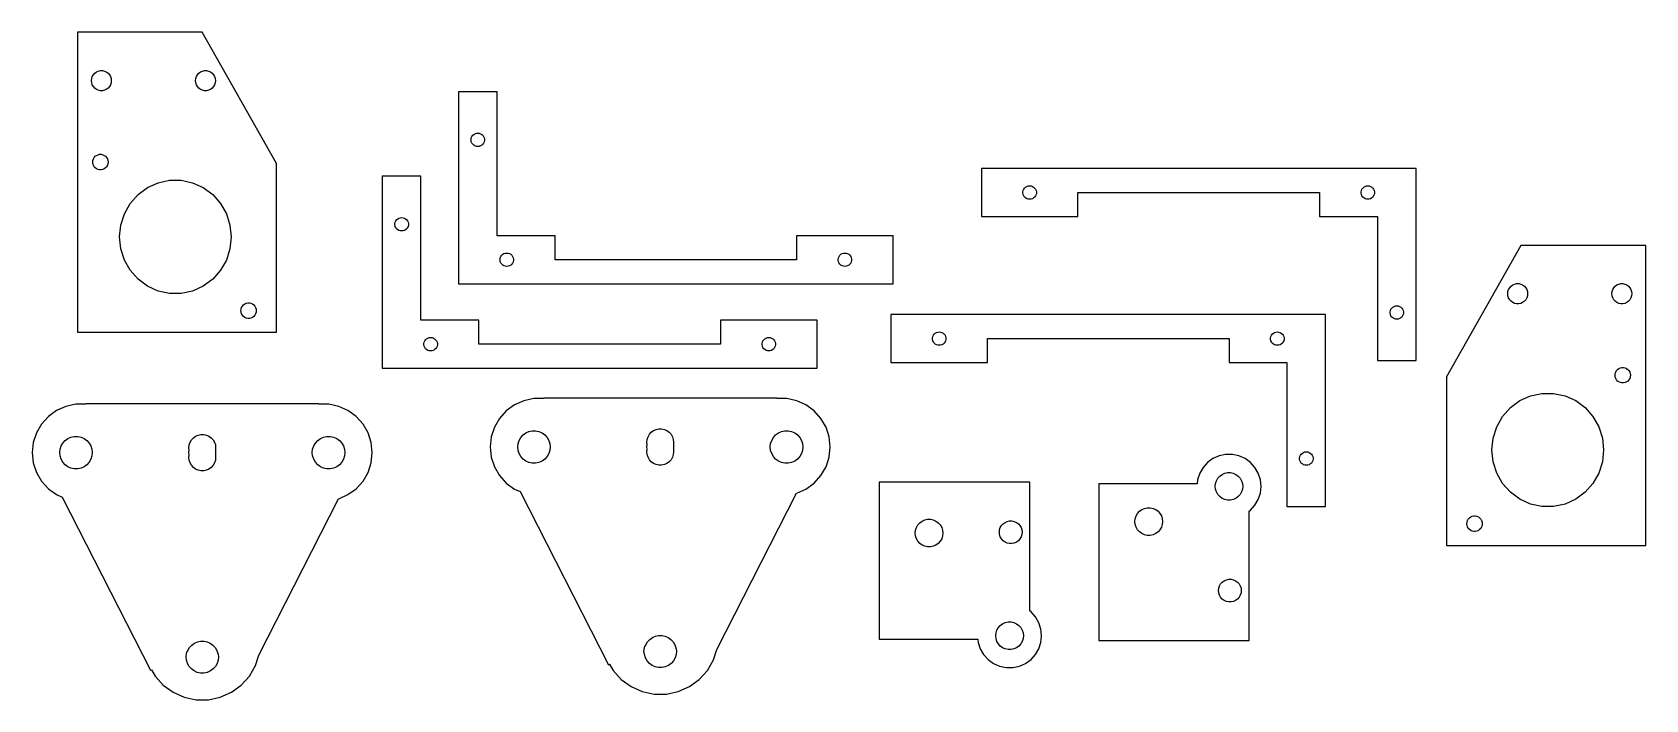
# Model space of a CAD drawing. Extents: x 0 to 1200, y 0 to 370.
# Drawn here: x 422 to 754.2, y 211.8 to 349.2 of the extents above; entities that cross this region are included whole.
import ezdxf

# ---------------------------------------------------------------- set-up
doc = ezdxf.new("R2010")
doc.units = 0
doc.layers.add('Layer_1', color=7, linetype='CONTINUOUS')

msp = doc.modelspace()

# ---------------------------------------------------------------- linework, layer by layer
at = {"layer": 'Layer_1', "color": 7}
for points in [[(472.29694, 322.201549), (456.985793, 349.23755), (431.295969, 349.23755), (431.295969, 287.481578), (472.29694, 287.481578), (472.29694, 322.201549)], [(436.014892, 337.214963), (435.597326, 337.30522), (435.207225, 337.481795), (434.861811, 337.73775), (434.576167, 338.061156), (434.362622, 338.438134), (434.230727, 338.852802), (434.186065, 339.285335), (434.230727, 339.717866), (434.362622, 340.132544), (434.576167, 340.509523), (434.861811, 340.832928), (435.207225, 341.088873), (435.597326, 341.265458), (436.014892, 341.355716), (436.441929, 341.355716), (436.859495, 341.265458), (437.24957, 341.088873), (437.59501, 340.832928), (437.880654, 340.509523), (438.094173, 340.132544), (438.226094, 339.717866), (438.270756, 339.285335), (438.226094, 338.852802), (438.094173, 338.438134), (437.880654, 338.061156), (437.59501, 337.73775), (437.24957, 337.481795), (436.859495, 337.30522), (436.441929, 337.214963), (436.014892, 337.214963)], [(457.440215, 337.214963), (457.02265, 337.30522), (456.632548, 337.481795), (456.287135, 337.73775), (456.001464, 338.061156), (455.787945, 338.438134), (455.65605, 338.852802), (455.611389, 339.285335), (455.65605, 339.717866), (455.787945, 340.132544), (456.001464, 340.509523), (456.287135, 340.832928), (456.632548, 341.088873), (457.02265, 341.265458), (457.440215, 341.355716), (457.867253, 341.355716), (458.284818, 341.265458), (458.674893, 341.088873), (459.020333, 340.832928), (459.305977, 340.509523), (459.519496, 340.132544), (459.651417, 339.717866), (459.696079, 339.285335), (459.651417, 338.852802), (459.519496, 338.438134), (459.305977, 338.061156), (459.020333, 337.73775), (458.674893, 337.481795), (458.284818, 337.30522), (457.867253, 337.214963), (457.440215, 337.214963)], [(579.349896, 307.348005), (579.349896, 302.409927), (529.62519, 302.409927), (529.62519, 307.348005), (517.691264, 307.348005), (517.691264, 336.976364), (509.735296, 336.976364), (509.735296, 297.471876), (599.23979, 297.471876), (599.23979, 307.348005), (579.349896, 307.348005)], [(515.097607, 326.955747), (515.036964, 326.672986), (514.918616, 326.408906), (514.747563, 326.175041), (514.531742, 325.981657), (514.279145, 325.837088), (514.002681, 325.747791), (513.71328, 325.717576), (513.423879, 325.747791), (513.147416, 325.837088), (512.894818, 325.981657), (512.679024, 326.175041), (512.507944, 326.408906), (512.389623, 326.672986), (512.328954, 326.955747), (512.328954, 327.244725), (512.389623, 327.527485), (512.507944, 327.791565), (512.679024, 328.025431), (512.894818, 328.218815), (513.147416, 328.363383), (513.423879, 328.45268), (513.71328, 328.482895), (514.002681, 328.45268), (514.279145, 328.363383), (514.531742, 328.218815), (514.747563, 328.025431), (514.918616, 327.791565), (515.036964, 327.527485), (515.097607, 327.244725), (515.097607, 326.955747)], [(435.870615, 320.908824), (435.547532, 320.978891), (435.245775, 321.115795), (434.978598, 321.313708), (434.757565, 321.563999), (434.59236, 321.855556), (434.490283, 322.175792), (434.455808, 322.51071), (434.490283, 322.845619), (434.59236, 323.165855), (434.757565, 323.457415), (434.978598, 323.707703), (435.245775, 323.905617), (435.547532, 324.042523), (435.870615, 324.112587), (436.200841, 324.112587), (436.52395, 324.042523), (436.825681, 323.905617), (437.092857, 323.707703), (437.31389, 323.457415), (437.479096, 323.165855), (437.581172, 322.845619), (437.615647, 322.51071), (437.581172, 322.175792), (437.479096, 321.855556), (437.31389, 321.563999), (437.092857, 321.313708), (436.825681, 321.115795), (436.52395, 320.978891), (436.200841, 320.908824), (435.870615, 320.908824)], [(563.68524, 289.964478), (563.68524, 285.0264), (513.960533, 285.0264), (513.960533, 289.964478), (502.026608, 289.964478), (502.026608, 319.592837), (494.07064, 319.592837), (494.07064, 280.088349), (583.575134, 280.088349), (583.575134, 289.964478), (563.68524, 289.964478)], [(637.280179, 311.304208), (637.280179, 316.242286), (687.004886, 316.242286), (687.004886, 311.304208), (698.938811, 311.304208), (698.938811, 281.675849), (706.894779, 281.675849), (706.894779, 321.180337), (617.390286, 321.180337), (617.390286, 311.304208), (637.280179, 311.304208)], [(450.260799, 295.468234), (447.909976, 295.977647), (445.714385, 296.974256), (443.770041, 298.414412), (442.161877, 300.235203), (440.960166, 302.357088), (440.217534, 304.687305), (439.966285, 307.124067), (440.217534, 309.560821), (440.960166, 311.891036), (442.161877, 314.012923), (443.770041, 315.833724), (445.714385, 317.273867), (447.909976, 318.270479), (450.260799, 318.779891), (452.664169, 318.779891), (455.014991, 318.270479), (457.210583, 317.273867), (459.1549, 315.833724), (460.763091, 314.012923), (461.964775, 311.891036), (462.707408, 309.560821), (462.958683, 307.124067), (462.707408, 304.687305), (461.964775, 302.357088), (460.763091, 300.235203), (459.1549, 298.414412), (457.210583, 296.974256), (455.014991, 295.977647), (452.664169, 295.468234), (450.260799, 295.468234)], [(625.950589, 316.386775), (626.011072, 316.669509), (626.129526, 316.933616), (626.300579, 317.167481), (626.516876, 317.360838), (626.768971, 317.505433), (627.045752, 317.594704), (627.335259, 317.624946), (627.62474, 317.594704), (627.90152, 317.505433), (628.153615, 317.360838), (628.369912, 317.167481), (628.540965, 316.933616), (628.659419, 316.669509), (628.719876, 316.386775), (628.719876, 316.097797), (628.659419, 315.815037), (628.540965, 315.550956), (628.369912, 315.317091), (628.153615, 315.123707), (627.90152, 314.979112), (627.62474, 314.889842), (627.335259, 314.859626), (627.045752, 314.889842), (626.768971, 314.979112), (626.516876, 315.123707), (626.300579, 315.317091), (626.129526, 315.550956), (626.011072, 315.815037), (625.950589, 316.097797), (625.950589, 316.386775)], [(695.56548, 316.386775), (695.626149, 316.669509), (695.744497, 316.933616), (695.91555, 317.167481), (696.131344, 317.360838), (696.383968, 317.505433), (696.660431, 317.594704), (696.949833, 317.624946), (697.239234, 317.594704), (697.515697, 317.505433), (697.768295, 317.360838), (697.984089, 317.167481), (698.155142, 316.933616), (698.27349, 316.669509), (698.334159, 316.386775), (698.334159, 316.097797), (698.27349, 315.815037), (698.155142, 315.550956), (697.984089, 315.317091), (697.768295, 315.123707), (697.515697, 314.979112), (697.239234, 314.889842), (696.949833, 314.859626), (696.660431, 314.889842), (696.383968, 314.979112), (696.131344, 315.123707), (695.91555, 315.317091), (695.744497, 315.550956), (695.626149, 315.815037), (695.56548, 316.097797), (695.56548, 316.386775)], [(499.43295, 309.572219), (499.372308, 309.289459), (499.25396, 309.025379), (499.082907, 308.791513), (498.867086, 308.598129), (498.614488, 308.453561), (498.338025, 308.364264), (498.048624, 308.334049), (497.759223, 308.364264), (497.48276, 308.453561), (497.230162, 308.598129), (497.014368, 308.791513), (496.843288, 309.025379), (496.724966, 309.289459), (496.664297, 309.572219), (496.664297, 309.861197), (496.724966, 310.143958), (496.843288, 310.408038), (497.014368, 310.641903), (497.230162, 310.835287), (497.48276, 310.979856), (497.759223, 311.069153), (498.048624, 311.099368), (498.338025, 311.069153), (498.614488, 310.979856), (498.867086, 310.835287), (499.082907, 310.641903), (499.25396, 310.408038), (499.372308, 310.143958), (499.43295, 309.861197), (499.43295, 309.572219)], [(521.064569, 302.265439), (521.003927, 301.982705), (520.885579, 301.718598), (520.714526, 301.484732), (520.498731, 301.291375), (520.246107, 301.14678), (519.969644, 301.05751), (519.680243, 301.027268), (519.390842, 301.05751), (519.114379, 301.14678), (518.861781, 301.291375), (518.645987, 301.484732), (518.474934, 301.718598), (518.356585, 301.982705), (518.295916, 302.265439), (518.295916, 302.554416), (518.356585, 302.837177), (518.474934, 303.101257), (518.645987, 303.335122), (518.861781, 303.528506), (519.114379, 303.673101), (519.390842, 303.762372), (519.680243, 303.792587), (519.969644, 303.762372), (520.246107, 303.673101), (520.498731, 303.528506), (520.714526, 303.335122), (520.885579, 303.101257), (521.003927, 302.837177), (521.064569, 302.554416), (521.064569, 302.265439)], [(590.679487, 302.265439), (590.619003, 301.982705), (590.500549, 301.718598), (590.329496, 301.484732), (590.113199, 301.291375), (589.861078, 301.14678), (589.584324, 301.05751), (589.294817, 301.027268), (589.005336, 301.05751), (588.728555, 301.14678), (588.47646, 301.291375), (588.260164, 301.484732), (588.08911, 301.718598), (587.970656, 301.982705), (587.910199, 302.265439), (587.910199, 302.554416), (587.970656, 302.837177), (588.08911, 303.101257), (588.260164, 303.335122), (588.47646, 303.528506), (588.728555, 303.673101), (589.005336, 303.762372), (589.294817, 303.792587), (589.584324, 303.762372), (589.861078, 303.673101), (590.113199, 303.528506), (590.329496, 303.335122), (590.500549, 303.101257), (590.619003, 302.837177), (590.679487, 302.554416), (590.679487, 302.265439)], [(754.172646, 305.37055), (728.482821, 305.37055), (713.171675, 278.334466), (713.171675, 243.614378), (754.172646, 243.614378), (754.172646, 305.37055)], [(727.601389, 293.34793), (727.183744, 293.438184), (726.793695, 293.61477), (726.448281, 293.870715), (726.162584, 294.19412), (725.949092, 294.571096), (725.817144, 294.985767), (725.772483, 295.418308), (725.817144, 295.850838), (725.949092, 296.265517), (726.162584, 296.642495), (726.448281, 296.965898), (726.793695, 297.221853), (727.183744, 297.398439), (727.601389, 297.488696), (728.028347, 297.488696), (728.445991, 297.398439), (728.83604, 297.221853), (729.181454, 296.965898), (729.467151, 296.642495), (729.680643, 296.265517), (729.812591, 295.850838), (729.857252, 295.418308), (729.812591, 294.985767), (729.680643, 294.571096), (729.467151, 294.19412), (729.181454, 293.870715), (728.83604, 293.61477), (728.445991, 293.438184), (728.028347, 293.34793), (727.601389, 293.34793)], [(749.026659, 293.34793), (748.60912, 293.438184), (748.219018, 293.61477), (747.873605, 293.870715), (747.587934, 294.19412), (747.374415, 294.571096), (747.242521, 294.985767), (747.197859, 295.418308), (747.242521, 295.850838), (747.374415, 296.265517), (747.587934, 296.642495), (747.873605, 296.965898), (748.219018, 297.221853), (748.60912, 297.398439), (749.026659, 297.488696), (749.453723, 297.488696), (749.871262, 297.398439), (750.261364, 297.221853), (750.606804, 296.965898), (750.892448, 296.642495), (751.105966, 296.265517), (751.237861, 295.850838), (751.282523, 295.418308), (751.237861, 294.985767), (751.105966, 294.571096), (750.892448, 294.19412), (750.606804, 293.870715), (750.261364, 293.61477), (749.871262, 293.438184), (749.453723, 293.34793), (749.026659, 293.34793)], [(466.377311, 290.332024), (466.054202, 290.402088), (465.752445, 290.538991), (465.485268, 290.736908), (465.264235, 290.987196), (465.09903, 291.278766), (464.99698, 291.598992), (464.962478, 291.933909), (464.99698, 292.268819), (465.09903, 292.589052), (465.264235, 292.880612), (465.485268, 293.130911), (465.752445, 293.328816), (466.054202, 293.46572), (466.377311, 293.535787), (466.707511, 293.535787), (467.03062, 293.46572), (467.332378, 293.328816), (467.599554, 293.130911), (467.820587, 292.880612), (467.985792, 292.589052), (468.087842, 292.268819), (468.122344, 291.933909), (468.087842, 291.598992), (467.985792, 291.278766), (467.820587, 290.987196), (467.599554, 290.736908), (467.332378, 290.538991), (467.03062, 290.402088), (466.707511, 290.332024), (466.377311, 290.332024)], [(701.532469, 291.696467), (701.593111, 291.979227), (701.71146, 292.243308), (701.882513, 292.477173), (702.098307, 292.670557), (702.350931, 292.815125), (702.627394, 292.904422), (702.916795, 292.934637), (703.206197, 292.904422), (703.48266, 292.815125), (703.735257, 292.670557), (703.951052, 292.477173), (704.122131, 292.243308), (704.240453, 291.979227), (704.301122, 291.696467), (704.301122, 291.407489), (704.240453, 291.124729), (704.122131, 290.860648), (703.951052, 290.626783), (703.735257, 290.433399), (703.48266, 290.288831), (703.206197, 290.199534), (702.916795, 290.169318), (702.627394, 290.199534), (702.350931, 290.288831), (702.098307, 290.433399), (701.882513, 290.626783), (701.71146, 290.860648), (701.593111, 291.124729), (701.532469, 291.407489), (701.532469, 291.696467)], [(618.66018, 281.240112), (618.66018, 286.178171), (668.384887, 286.178171), (668.384887, 281.240112), (680.318812, 281.240112), (680.318812, 251.611756), (688.27478, 251.611756), (688.27478, 291.116233), (598.770313, 291.116233), (598.770313, 281.240112), (618.66018, 281.240112)], [(505.39994, 284.881911), (505.339271, 284.599178), (505.220923, 284.335071), (505.049869, 284.101205), (504.834075, 283.907848), (504.581451, 283.763253), (504.304988, 283.673983), (504.015587, 283.643741), (503.726185, 283.673983), (503.449722, 283.763253), (503.197125, 283.907848), (502.98133, 284.101205), (502.810277, 284.335071), (502.691929, 284.599178), (502.63126, 284.881911), (502.63126, 285.170889), (502.691929, 285.453649), (502.810277, 285.71773), (502.98133, 285.951595), (503.197125, 286.144979), (503.449722, 286.289574), (503.726185, 286.378844), (504.015587, 286.40906), (504.304988, 286.378844), (504.581451, 286.289574), (504.834075, 286.144979), (505.049869, 285.951595), (505.220923, 285.71773), (505.339271, 285.453649), (505.39994, 285.170889), (505.39994, 284.881911)], [(575.014831, 284.881911), (574.954347, 284.599178), (574.835893, 284.335071), (574.66484, 284.101205), (574.448543, 283.907848), (574.196422, 283.763253), (573.919668, 283.673983), (573.63016, 283.643741), (573.34068, 283.673983), (573.063899, 283.763253), (572.811804, 283.907848), (572.595507, 284.101205), (572.424454, 284.335071), (572.306, 284.599178), (572.245543, 284.881911), (572.245543, 285.170889), (572.306, 285.453649), (572.424454, 285.71773), (572.595507, 285.951595), (572.811804, 286.144979), (573.063899, 286.289574), (573.34068, 286.378844), (573.63016, 286.40906), (573.919668, 286.378844), (574.196422, 286.289574), (574.448543, 286.144979), (574.66484, 285.951595), (574.835893, 285.71773), (574.954347, 285.453649), (575.014831, 285.170889), (575.014831, 284.881911)], [(607.330616, 286.32266), (607.3911, 286.605412), (607.509527, 286.869501), (607.68058, 287.103366), (607.896877, 287.296742), (608.148999, 287.441329), (608.425753, 287.530607), (608.71526, 287.560831), (609.004767, 287.530607), (609.281521, 287.441329), (609.533616, 287.296742), (609.749939, 287.103366), (609.920992, 286.869501), (610.03942, 286.605412), (610.099877, 286.32266), (610.099877, 286.033685), (610.03942, 285.750933), (609.920992, 285.486844), (609.749939, 285.252979), (609.533616, 285.059603), (609.281521, 284.915019), (609.004767, 284.825735), (608.71526, 284.795517), (608.425753, 284.825735), (608.148999, 284.915019), (607.896877, 285.059603), (607.68058, 285.252979), (607.509527, 285.486844), (607.3911, 285.750933), (607.330616, 286.033685), (607.330616, 286.32266)], [(676.945507, 286.32266), (677.006176, 286.605412), (677.124498, 286.869501), (677.295551, 287.103366), (677.511371, 287.296742), (677.763969, 287.441329), (678.040432, 287.530607), (678.329834, 287.560831), (678.619235, 287.530607), (678.895698, 287.441329), (679.148296, 287.296742), (679.364116, 287.103366), (679.535169, 286.869501), (679.653491, 286.605412), (679.71416, 286.32266), (679.71416, 286.033685), (679.653491, 285.750933), (679.535169, 285.486844), (679.364116, 285.252979), (679.148296, 285.059603), (678.895698, 284.915019), (678.619235, 284.825735), (678.329834, 284.795517), (678.040432, 284.825735), (677.763969, 284.915019), (677.511371, 285.059603), (677.295551, 285.252979), (677.124498, 285.486844), (677.006176, 285.750933), (676.945507, 286.033685), (676.945507, 286.32266)], [(749.267747, 277.04173), (748.944665, 277.111797), (748.642907, 277.248701), (748.375731, 277.446614), (748.154698, 277.696905), (747.989492, 277.988473), (747.887416, 278.308709), (747.852941, 278.643626), (747.887416, 278.978533), (747.989492, 279.298769), (748.154698, 279.590327), (748.375731, 279.840617), (748.642907, 280.038541), (748.944665, 280.175434), (749.267747, 280.245501), (749.597974, 280.245501), (749.921083, 280.175434), (750.22284, 280.038541), (750.48999, 279.840617), (750.711049, 279.590327), (750.876255, 279.298769), (750.978199, 278.978533), (751.01278, 278.643626), (750.978199, 278.308709), (750.876255, 277.988473), (750.711049, 277.696905), (750.48999, 277.446614), (750.22284, 277.248701), (749.921083, 277.111797), (749.597974, 277.04173), (749.267747, 277.04173)], [(460.70991, 212.364652), (463.001704, 213.385039), (465.03127, 214.859617), (466.709892, 216.723927), (467.964202, 218.896524), (468.654712, 221.021604), (485.049327, 253.197748), (485.091925, 253.206743), (487.001714, 254.057053), (488.69301, 255.28586), (490.091915, 256.839451), (491.137205, 258.64995), (491.783211, 260.638249), (492.001704, 262.717347), (491.783211, 264.796449), (491.137205, 266.784755), (490.091915, 268.595146), (488.69301, 270.148755), (487.001714, 271.377652), (485.091925, 272.227952), (483.047014, 272.662552), (481.001705, 272.662552), (481.001705, 272.777342), (433.001711, 272.777342), (433.001711, 272.662542), (430.956403, 272.662542), (428.911517, 272.227942), (427.001728, 271.377642), (425.310406, 270.148745), (423.911527, 268.595146), (422.866211, 266.784745), (422.220205, 264.796449), (422.001712, 262.717347), (422.220205, 260.638238), (422.866211, 258.64995), (423.911527, 256.839451), (425.310406, 255.285853), (427.001728, 254.057053), (428.184707, 253.530345), (446.339304, 217.900045), (446.551897, 218.008394), (447.293524, 216.723924), (448.972146, 214.859615), (451.001712, 213.385036), (453.293506, 212.364649), (455.747385, 211.843158), (458.256031, 211.843158), (460.70991, 212.364652)], [(554.995636, 213.519397), (557.287456, 214.539789), (559.316996, 216.014367), (560.995645, 217.878669), (562.249955, 220.051274), (562.940438, 222.176355), (579.335053, 254.352487), (579.377651, 254.361483), (581.287467, 255.211798), (582.978763, 256.440608), (584.377668, 257.994199), (585.422957, 259.804698), (586.068964, 261.792997), (586.287457, 263.872095), (586.068964, 265.951193), (585.422957, 267.939492), (584.377668, 269.749893), (582.978763, 271.30349), (581.287467, 272.53239), (579.377651, 273.38269), (577.332766, 273.8173), (575.287457, 273.8173), (575.287457, 273.93209), (527.287437, 273.93209), (527.287437, 273.81729), (525.242129, 273.81729), (523.197217, 273.38269), (521.287428, 272.53239), (519.596132, 271.30349), (518.197227, 269.749893), (517.151937, 267.939492), (516.505904, 265.951193), (516.287438, 263.872095), (516.505904, 261.792997), (517.151937, 259.80469), (518.197227, 257.994188), (519.596132, 256.4406), (521.287428, 255.211798), (522.470433, 254.685092), (540.62503, 219.05479), (540.837623, 219.163139), (541.57925, 217.878664), (543.257872, 216.014362), (545.287438, 214.539784), (547.579232, 213.519392), (550.033111, 212.997893), (552.541784, 212.997893), (554.995636, 213.519397)], [(732.804446, 251.601053), (730.453597, 252.110466), (728.258005, 253.107086), (726.313661, 254.547236), (724.705497, 256.368035), (723.503839, 258.48993), (722.761154, 260.820153), (722.509932, 263.256923), (722.761154, 265.693682), (723.503839, 268.023915), (724.705497, 270.145797), (726.313661, 271.966607), (728.258005, 273.40676), (730.453597, 274.403377), (732.804446, 274.912792), (735.207815, 274.912792), (737.558638, 274.403377), (739.75423, 273.40676), (741.698547, 271.966607), (743.306738, 270.145797), (744.508422, 268.023915), (745.251055, 265.693682), (745.50233, 263.256923), (745.251055, 260.820153), (744.508422, 258.48993), (743.306738, 256.368035), (741.698547, 254.547236), (739.75423, 253.107086), (737.558638, 252.110466), (735.207815, 251.601053), (732.804446, 251.601053)], [(430.651523, 259.385754), (429.966517, 259.531354), (429.326728, 259.816154), (428.760123, 260.227854), (428.291519, 260.748252), (427.941317, 261.354741), (427.724914, 262.02085), (427.651704, 262.71735), (427.724914, 263.41385), (427.941317, 264.079952), (428.291519, 264.686451), (428.760123, 265.206852), (429.326728, 265.618551), (429.966517, 265.903349), (430.651523, 266.048949), (431.351928, 266.048949), (432.036908, 265.903349), (432.676697, 265.618551), (433.243302, 265.206852), (433.711906, 264.686451), (434.062108, 264.079952), (434.278511, 263.41385), (434.351695, 262.71735), (434.278511, 262.02085), (434.062108, 261.354741), (433.711906, 260.748252), (433.243302, 260.227854), (432.676697, 259.816154), (432.036908, 259.531354), (431.351928, 259.385754), (430.651523, 259.385754)], [(456.714251, 258.982455), (456.151906, 259.101954), (455.626708, 259.335753), (455.161597, 259.673655), (454.776919, 260.100954), (454.489476, 260.59885), (454.311808, 261.145551), (454.251721, 261.717352), (454.304321, 262.217351), (454.251721, 262.71735), (454.304321, 263.217352), (454.251721, 263.717351), (454.311808, 264.289052), (454.489476, 264.83585), (454.776919, 265.333751), (455.161597, 265.76095), (455.626735, 266.098947), (456.151906, 266.332749), (456.714251, 266.452248), (457.289165, 266.452248), (457.851484, 266.332749), (458.376708, 266.098947), (458.841819, 265.76095), (459.226497, 265.333751), (459.513966, 264.83585), (459.691608, 264.289052), (459.751695, 263.717351), (459.699095, 263.217352), (459.751695, 262.71735), (459.699095, 262.217351), (459.751695, 261.717352), (459.691608, 261.145551), (459.513966, 260.59885), (459.226497, 260.100954), (458.841819, 259.673655), (458.376708, 259.335753), (457.851484, 259.101954), (457.289165, 258.982455), (456.714251, 258.982455)], [(482.651514, 259.385754), (481.966508, 259.531354), (481.326719, 259.816154), (480.760114, 260.227854), (480.29151, 260.748252), (479.941308, 261.354741), (479.724905, 262.02085), (479.651721, 262.71735), (479.724905, 263.41385), (479.941308, 264.079952), (480.29151, 264.686451), (480.760114, 265.206852), (481.326719, 265.618551), (481.966508, 265.903349), (482.651514, 266.048949), (483.351919, 266.048949), (484.036899, 265.903349), (484.676715, 265.618551), (485.24332, 265.206852), (485.711897, 264.686451), (486.062099, 264.079952), (486.278502, 263.41385), (486.351712, 262.71735), (486.278502, 262.02085), (486.062099, 261.354741), (485.711897, 260.748252), (485.24332, 260.227854), (484.676715, 259.816154), (484.036899, 259.531354), (483.351919, 259.385754), (482.651514, 259.385754)], [(524.937223, 260.540491), (524.252216, 260.686091), (523.612427, 260.970891), (523.045822, 261.382591), (522.577219, 261.903002), (522.227016, 262.509501), (522.010614, 263.175601), (521.93743, 263.8721), (522.010614, 264.5686), (522.227016, 265.234702), (522.577219, 265.841198), (523.045822, 266.361597), (523.612427, 266.773299), (524.252216, 267.058099), (524.937223, 267.203699), (525.637628, 267.203699), (526.322634, 267.058099), (526.962423, 266.773299), (527.529028, 266.361597), (527.997632, 265.841198), (528.347834, 265.234702), (528.564237, 264.5686), (528.637447, 263.8721), (528.564237, 263.175601), (528.347834, 262.509501), (527.997632, 261.903002), (527.529028, 261.382591), (526.962423, 260.970891), (526.322634, 260.686091), (525.637628, 260.540491), (524.937223, 260.540491)], [(551.000004, 260.137194), (550.437659, 260.256693), (549.912434, 260.490495), (549.447323, 260.828392), (549.062645, 261.255691), (548.775202, 261.7536), (548.597534, 262.300301), (548.537447, 262.872102), (548.590047, 263.372101), (548.537447, 263.8721), (548.590047, 264.372102), (548.537447, 264.872101), (548.597534, 265.443802), (548.775202, 265.990598), (549.062645, 266.488499), (549.447323, 266.915698), (549.912461, 267.253698), (550.437659, 267.487497), (551.000004, 267.606998), (551.574891, 267.606998), (552.137236, 267.487497), (552.662434, 267.253698), (553.127545, 266.915698), (553.512223, 266.488499), (553.799692, 265.990598), (553.977334, 265.443802), (554.037447, 264.872101), (553.984848, 264.372102), (554.037447, 263.8721), (553.984848, 263.372101), (554.037447, 262.872102), (553.977334, 262.300301), (553.799692, 261.7536), (553.512223, 261.255691), (553.127545, 260.828392), (552.662434, 260.490495), (552.137236, 260.256693), (551.574891, 260.137194), (551.000004, 260.137194)], [(576.937267, 260.540491), (576.252261, 260.686091), (575.612445, 260.970891), (575.045866, 261.382591), (574.577263, 261.903002), (574.22706, 262.509501), (574.010658, 263.175601), (573.937447, 263.8721), (574.010658, 264.5686), (574.22706, 265.234702), (574.577263, 265.841198), (575.045866, 266.361597), (575.612445, 266.773299), (576.252261, 267.058099), (576.937267, 267.203699), (577.637645, 267.203699), (578.322652, 267.058099), (578.962467, 266.773299), (579.529046, 266.361597), (579.997649, 265.841198), (580.347852, 265.234702), (580.564255, 264.5686), (580.637465, 263.8721), (580.564255, 263.175601), (580.347852, 262.509501), (579.997649, 261.903002), (579.529046, 261.382591), (578.962467, 260.970891), (578.322652, 260.686091), (577.637645, 260.540491), (576.937267, 260.540491)], [(682.91247, 261.632363), (682.973112, 261.915115), (683.09146, 262.179204), (683.262514, 262.413071), (683.478334, 262.606445), (683.730932, 262.751029), (684.007395, 262.84031), (684.296796, 262.870531), (684.586197, 262.84031), (684.862661, 262.751029), (685.115258, 262.606445), (685.331079, 262.413071), (685.502132, 262.179204), (685.62048, 261.915115), (685.681123, 261.632363), (685.681123, 261.343387), (685.62048, 261.060635), (685.502132, 260.796547), (685.331079, 260.562679), (685.115258, 260.369305), (684.862661, 260.224721), (684.586197, 260.13544), (684.296796, 260.105219), (684.007395, 260.13544), (683.730932, 260.224721), (683.478334, 260.369305), (683.262514, 260.562679), (683.09146, 260.796547), (682.973112, 261.060635), (682.91247, 261.343387), (682.91247, 261.632363)], [(672.542073, 250.675366), (672.795385, 250.859355), (673.719178, 251.885356), (674.409582, 253.081066), (674.836169, 254.394053), (674.980473, 255.767063), (674.836169, 257.140153), (674.409582, 258.453153), (673.719178, 259.64885), (672.795385, 260.674849), (671.678473, 261.48635), (670.417178, 262.047851), (669.066771, 262.33495), (667.686175, 262.33495), (666.335662, 262.047851), (665.074473, 261.48635), (663.957561, 260.674849), (663.033662, 259.64885), (662.343365, 258.453153), (661.916777, 257.140153), (661.830179, 256.315754), (641.554047, 256.315754), (641.554047, 224.006964), (672.542073, 224.006964), (672.542073, 250.675366)], [(625.243357, 218.737734), (626.504653, 219.299233), (627.621565, 220.110734), (628.545357, 221.136735), (629.235761, 222.332435), (629.662349, 223.645435), (629.806652, 225.018535), (629.662349, 226.391532), (629.235761, 227.70463), (628.545357, 228.900232), (627.621565, 229.926231), (627.368253, 230.110333), (627.368253, 256.636431), (596.380226, 256.636431), (596.380226, 224.327634), (616.671254, 224.327634), (616.742956, 223.645435), (617.169518, 222.332435), (617.859815, 221.136735), (618.783714, 220.110734), (619.900626, 219.299233), (621.161842, 218.737734), (622.512355, 218.450733), (623.892924, 218.450733), (625.243357, 218.737734)], [(668.078579, 252.932876), (667.495781, 253.056746), (666.95148, 253.299057), (666.469568, 253.649256), (666.070868, 254.091955), (665.772973, 254.607942), (665.588876, 255.174553), (665.526567, 255.767063), (665.588876, 256.359643), (665.772973, 256.926253), (666.070868, 257.442254), (666.469568, 257.884953), (666.95148, 258.235152), (667.495781, 258.477553), (668.078579, 258.601354), (668.674368, 258.601354), (669.257059, 258.477553), (669.80136, 258.235152), (670.283378, 257.884953), (670.682079, 257.442254), (670.979973, 256.926253), (671.16407, 256.359643), (671.226353, 255.767063), (671.16407, 255.174553), (670.979973, 254.607942), (670.682079, 254.091955), (670.283378, 253.649256), (669.80136, 253.299057), (669.257059, 253.056746), (668.674368, 252.932876), (668.078579, 252.932876)], [(651.558339, 245.678559), (650.975621, 245.802458), (650.431347, 246.044769), (649.949329, 246.394969), (649.550681, 246.83777), (649.252787, 247.353758), (649.06869, 247.920368), (649.006407, 248.51285), (649.06869, 249.105355), (649.252787, 249.672064), (649.550681, 250.187946), (649.949329, 250.630755), (650.431347, 250.980955), (650.975621, 251.223265), (651.558339, 251.347167), (652.154155, 251.347167), (652.736979, 251.223265), (653.281253, 250.980955), (653.763245, 250.630755), (654.161866, 250.187946), (654.459734, 249.672064), (654.643857, 249.105355), (654.706167, 248.51285), (654.643857, 247.920368), (654.459734, 247.353758), (654.161866, 246.83777), (653.763245, 246.394969), (653.281253, 246.044769), (652.736979, 245.802458), (652.154155, 245.678559), (651.558339, 245.678559)], [(718.761051, 246.464819), (718.437968, 246.534886), (718.136237, 246.6718), (717.869035, 246.869703), (717.648002, 247.120001), (717.482875, 247.411572), (717.380799, 247.731805), (717.346218, 248.066715), (717.380799, 248.401632), (717.482875, 248.721868), (717.648002, 249.013426), (717.869035, 249.263714), (718.136237, 249.461638), (718.437968, 249.598533), (718.761051, 249.668598), (719.091357, 249.668598), (719.414439, 249.598533), (719.716144, 249.461638), (719.983373, 249.263714), (720.204379, 249.013426), (720.369532, 248.721868), (720.471582, 248.401632), (720.506084, 248.066715), (720.471582, 247.731805), (720.369532, 247.411572), (720.204379, 247.120001), (719.983373, 246.869703), (719.716144, 246.6718), (719.414439, 246.534886), (719.091357, 246.464819), (718.761051, 246.464819)], [(606.323585, 243.317031), (605.74084, 243.44093), (605.196566, 243.68323), (604.714575, 244.03343), (604.3159, 244.476232), (604.018006, 244.992132), (603.833909, 245.558732), (603.771626, 246.151333), (603.833909, 246.743833), (604.018006, 247.310432), (604.3159, 247.826431), (604.714575, 248.269232), (605.196566, 248.619331), (605.74084, 248.861732), (606.323585, 248.985631), (606.919427, 248.985631), (607.502119, 248.861732), (608.04642, 248.619331), (608.528438, 248.269232), (608.927138, 247.826431), (609.225032, 247.310432), (609.40913, 246.743833), (609.471439, 246.151333), (609.40913, 245.558732), (609.225032, 244.992132), (608.927138, 244.476232), (608.528438, 244.03343), (608.04642, 243.68323), (607.502119, 243.44093), (606.919427, 243.317031), (606.323585, 243.317031)], [(623.200853, 243.977233), (622.720449, 244.079333), (622.271742, 244.27913), (621.874365, 244.567833), (621.545752, 244.932831), (621.30014, 245.358231), (621.148348, 245.825331), (621.09694, 246.313832), (621.148348, 246.802332), (621.30014, 247.269531), (621.545752, 247.694832), (621.874365, 248.059931), (622.271742, 248.348631), (622.720449, 248.548331), (623.200853, 248.650531), (623.692052, 248.650531), (624.172562, 248.548331), (624.621242, 248.348631), (625.018647, 248.059931), (625.347259, 247.694832), (625.592845, 247.269531), (625.744663, 246.802332), (625.795966, 246.313832), (625.744663, 245.825331), (625.592845, 245.358231), (625.347259, 244.932831), (625.018647, 244.567833), (624.621242, 244.27913), (624.172562, 244.079333), (623.692052, 243.977233), (623.200853, 243.977233)], [(668.313767, 231.97259), (667.833284, 232.074692), (667.384577, 232.274479), (666.987278, 232.563166), (666.658586, 232.928183), (666.412974, 233.353553), (666.261182, 233.820725), (666.20988, 234.309175), (666.261182, 234.797675), (666.412974, 235.264874), (666.658586, 235.690165), (666.987278, 236.055166), (667.384577, 236.343956), (667.833284, 236.543666), (668.313767, 236.645875), (668.804966, 236.645875), (669.28537, 236.543666), (669.734077, 236.343956), (670.131481, 236.055166), (670.460173, 235.690165), (670.70568, 235.264874), (670.857471, 234.797675), (670.908853, 234.309175), (670.857471, 233.820725), (670.70568, 233.353553), (670.460173, 232.928183), (670.131481, 232.563166), (669.734077, 232.274479), (669.28537, 232.074692), (668.804966, 231.97259), (668.313767, 231.97259)], [(622.904758, 222.184234), (622.32196, 222.308133), (621.77766, 222.550433), (621.295748, 222.900633), (620.897047, 223.343434), (620.599153, 223.859335), (620.415055, 224.426035), (620.352746, 225.018535), (620.415055, 225.611035), (620.599153, 226.177632), (620.897047, 226.693631), (621.295748, 227.136432), (621.77766, 227.486531), (622.32196, 227.728932), (622.904758, 227.852731), (623.500547, 227.852731), (624.083265, 227.728932), (624.62754, 227.486531), (625.109558, 227.136432), (625.508258, 226.693631), (625.806153, 226.177632), (625.99025, 225.611035), (626.052532, 225.018535), (625.99025, 224.426035), (625.806153, 223.859335), (625.508258, 223.343434), (625.109558, 222.900633), (624.62754, 222.550433), (624.083265, 222.308133), (623.500547, 222.184234), (622.904758, 222.184234)], [(456.651545, 217.330717), (455.966513, 217.476317), (455.326724, 217.761168), (454.760145, 218.172836), (454.291515, 218.693266), (453.941339, 219.299805), (453.72491, 219.965864), (453.651726, 220.662356), (453.72491, 221.358866), (453.843443, 221.723594), (453.96875, 221.787494), (454.032646, 221.984296), (454.372345, 222.572674), (454.826979, 223.077605), (455.376677, 223.476962), (455.997363, 223.753322), (456.661943, 223.894553), (457.341367, 223.894553), (458.005947, 223.753322), (458.62666, 223.476962), (459.176332, 223.077605), (459.630965, 222.572674), (459.970664, 221.984296), (460.180637, 221.338104), (460.189633, 221.248006), (460.295308, 221.194205), (460.351188, 220.662374), (460.278004, 219.965885), (460.061575, 219.299815), (459.711425, 218.693284), (459.242795, 218.172854), (458.67619, 217.761189), (458.036401, 217.476328), (457.351368, 217.330728), (456.651545, 217.330717)], [(550.937298, 218.485465), (550.252239, 218.631065), (549.61245, 218.915915), (549.045844, 219.327586), (548.577214, 219.848016), (548.227065, 220.454544), (548.010636, 221.120614), (547.937452, 221.817106), (548.010636, 222.513616), (548.129169, 222.878344), (548.254476, 222.942244), (548.318478, 223.139046), (548.658177, 223.727421), (549.11281, 224.232352), (549.662509, 224.631712), (550.283195, 224.908072), (550.947775, 225.049301), (551.627199, 225.049301), (552.291806, 224.908072), (552.912492, 224.631712), (553.462164, 224.232352), (553.916797, 223.727421), (554.256496, 223.139046), (554.466469, 222.492844), (554.475465, 222.402745), (554.581139, 222.348945), (554.637046, 221.817114), (554.563836, 221.120625), (554.347406, 220.454555), (553.997257, 219.848024), (553.528627, 219.327596), (552.962048, 218.915926), (552.322233, 218.631075), (551.6372, 218.485475), (550.937298, 218.485465)]]:
    msp.add_lwpolyline(points, close=True, dxfattribs=at)

doc.saveas('drawing.dxf')
